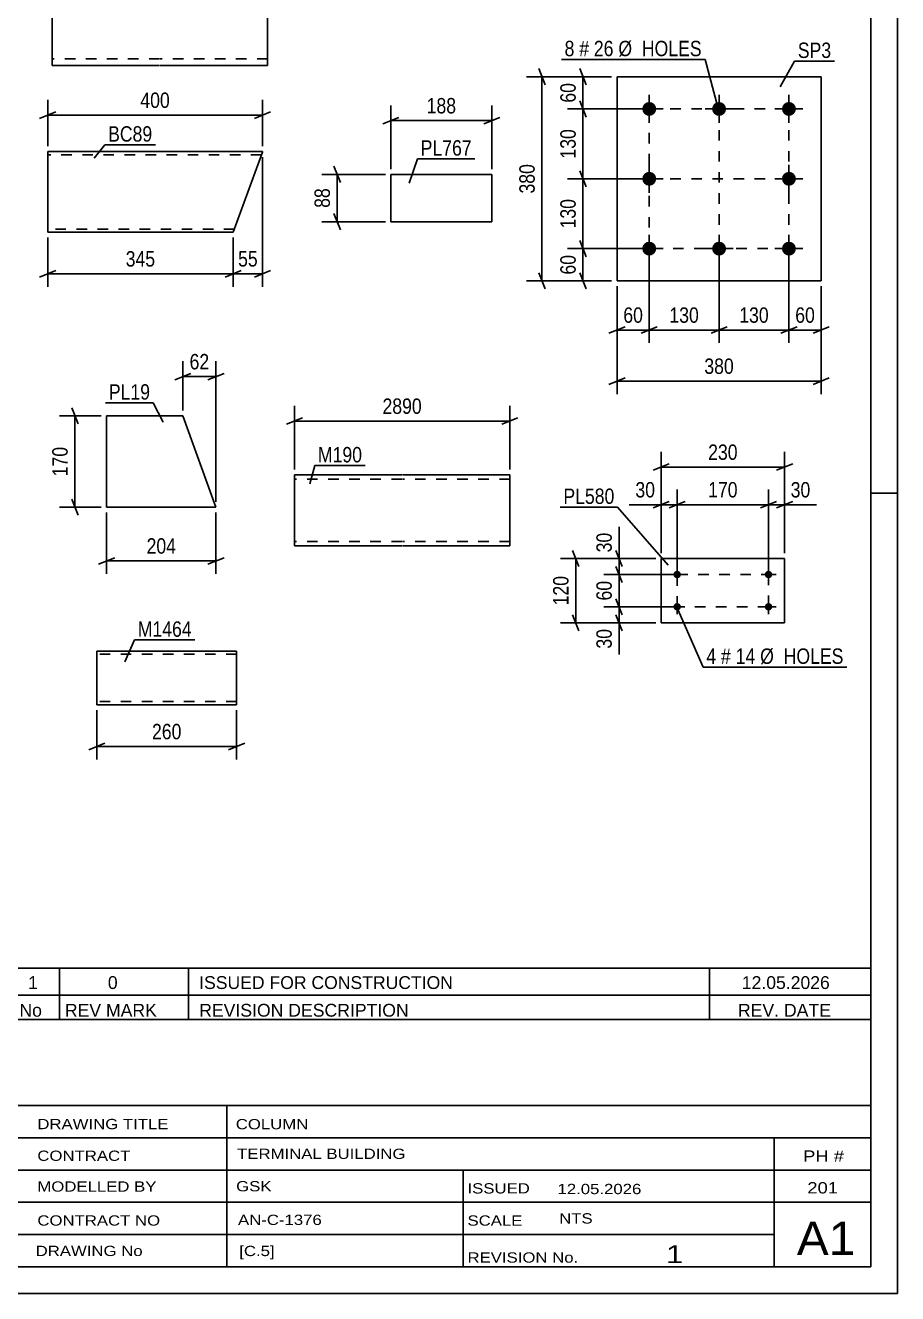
# Model space of a CAD drawing. Header units: millimetres. Extents: x 0 to 841, y 0 to 594.
# Drawn here: x 678.6 to 841, y 0 to 236.1 of the extents above; entities that cross this region are included whole.
import ezdxf

# ---------------------------------------------------------------- set-up
doc = ezdxf.new("R2010")
doc.units = ezdxf.units.MM
doc.linetypes.add('DXK_LINE_DOT2', pattern=[3.9198, 1.9599, -1.9599])
doc.styles.add('Arial Narrow', font='ARIALN.TTF', dxfattribs={"height": 0.2})

# ---------------------------------------------------------------- blocks, each defined once
blk = doc.blocks.new('Unknown-695494452-1133')
at = {"color": 5, "linetype": 'Continuous'}
for p, q in [((841, 0), (841, 594)), ((836, 5), (836, 589)), ((841, 149), (836, 149)), ((5, 5), (836, 5)), ((0, 0), (841, 0))]:
    blk.add_line(p, q, dxfattribs=at)
blk = doc.blocks.new('Part-695494452-3000 - 2984')
at = {"color": 2, "linetype": 'Continuous'}
for p, q in [((748.73, 152.4), (728.73, 152.4)), ((728.73, 140.8), (728.73, 152.4)), ((768.83, 152.4), (748.83, 152.4)), ((768.83, 152.4), (768.83, 139.2)), ((728.73, 140.8), (728.73, 139.2)), ((728.73, 139.2), (748.73, 139.2)), ((748.83, 139.2), (768.83, 139.2))]:
    blk.add_line(p, q, dxfattribs=at)
at = {"color": 7, "linetype": 'DXK_LINE_DOT2'}
for p, q in [((748.73, 151.6), (728.73, 151.6)), ((768.83, 151.6), (748.83, 151.6)), ((728.73, 139.32), (728.73, 140.8)), ((728.73, 140), (728.73, 140.06)), ((748.73, 140), (728.73, 140)), ((768.83, 140), (748.83, 140)), ((768.83, 139.2), (768.83, 139.32))]:
    blk.add_line(p, q, dxfattribs=at)
blk = doc.blocks.new('Part-695494452-2430 - 2414')
at = {"color": 2, "linetype": 'Continuous'}
for p, q in [((703.63, 258.61), (683.63, 258.61)), ((683.63, 231.01), (683.63, 258.61)), ((723.73, 258.61), (703.73, 258.61)), ((723.73, 258.61), (723.73, 228.61)), ((683.63, 231.01), (683.63, 228.61)), ((703.63, 228.61), (683.63, 228.61)), ((723.73, 228.61), (703.73, 228.61))]:
    blk.add_line(p, q, dxfattribs=at)
at = {"color": 7, "linetype": 'DXK_LINE_DOT2'}
for p, q in [((703.63, 257.41), (683.63, 257.41)), ((723.73, 257.41), (703.73, 257.41)), ((683.63, 228.79), (683.63, 231.01)), ((683.63, 229.81), (683.63, 229.9)), ((703.63, 229.81), (683.63, 229.81)), ((723.73, 229.81), (703.73, 229.81)), ((723.73, 229.81), (723.73, 229.9))]:
    blk.add_line(p, q, dxfattribs=at)
blk = doc.blocks.new('Part-695494452-6168 - 6162')
at = {"color": 2, "linetype": 'Continuous'}
for p, q in [((682.8, 212.55), (722.8, 212.55)), ((682.8, 198.75), (682.8, 212.55)), ((722.76, 212.46), (717.34, 197.55)), ((722.8, 212.55), (722.76, 212.46)), ((682.8, 197.65), (682.8, 198.75)), ((682.8, 197.65), (682.8, 197.55)), ((682.8, 197.55), (717.34, 197.55))]:
    blk.add_line(p, q, dxfattribs=at)
at = {"color": 7, "linetype": 'DXK_LINE_DOT2'}
for p, q in [((722.76, 212.46), (722.8, 212.55)), ((722.58, 211.95), (682.8, 211.95)), ((682.8, 197.91), (682.8, 198.75)), ((717.56, 198.15), (682.8, 198.15))]:
    blk.add_line(p, q, dxfattribs=at)
blk = doc.blocks.new('Bolt-695494452-1892 - 1843')
at = {"linetype": 'Continuous'}
for points in [[(794.77, 221.8, -1), (794.77, 219.2, -1)], [(807.77, 221.8, -1), (807.77, 219.2, -1)], [(820.77, 221.8, -1), (820.77, 219.2, -1)], [(794.77, 208.8, -1), (794.77, 206.2, -1)], [(820.77, 208.8, -1), (820.77, 206.2, -1)], [(794.77, 195.8, -1), (794.77, 193.2, -1)], [(807.77, 195.8, -1), (807.77, 193.2, -1)], [(820.77, 195.8, -1), (820.77, 193.2, -1)]]:
    blk.add_hatch(color=1, dxfattribs=at).paths.add_polyline_path(points)
at = {"color": 1, "linetype": 'Continuous'}
for p, q in [((794.77, 223.1), (794.77, 217.9)), ((807.77, 223.1), (807.77, 217.9)), ((820.77, 223.1), (820.77, 217.9)), ((792.17, 220.5), (797.37, 220.5)), ((805.17, 220.5), (810.37, 220.5)), ((818.17, 220.5), (823.37, 220.5)), ((794.77, 210.1), (794.77, 204.9)), ((820.77, 210.1), (820.77, 204.9)), ((792.17, 207.5), (797.37, 207.5)), ((818.17, 207.5), (823.37, 207.5)), ((794.77, 197.1), (794.77, 191.9)), ((807.77, 197.1), (807.77, 191.9)), ((820.77, 197.1), (820.77, 191.9)), ((792.17, 194.5), (797.37, 194.5)), ((805.17, 194.5), (810.37, 194.5)), ((818.17, 194.5), (823.37, 194.5))]:
    blk.add_line(p, q, dxfattribs=at)
blk = doc.blocks.new('Part-695494452-1859 - 1843')
at = {"color": 2, "linetype": 'Continuous'}
for p, q in [((788.77, 226.5), (788.77, 188.5)), ((788.77, 226.5), (826.77, 226.5)), ((826.77, 226.5), (826.77, 188.5)), ((788.77, 188.5), (826.77, 188.5))]:
    blk.add_line(p, q, dxfattribs=at)
blk = doc.blocks.new('Part-695494452-1543 - 1527')
at = {"color": 2, "linetype": 'Continuous'}
for p, q in [((693.77, 163.38), (693.77, 146.38)), ((693.77, 163.38), (707.94, 163.38)), ((707.94, 163.38), (714.13, 146.38)), ((693.77, 146.38), (714.13, 146.38))]:
    blk.add_line(p, q, dxfattribs=at)
blk = doc.blocks.new('Part-695494452-17788 - 17787')
at = {"color": 2, "linetype": 'Continuous'}
for p, q in [((796.97, 124.84), (796.97, 136.84)), ((796.97, 136.84), (819.97, 136.84)), ((819.97, 136.84), (819.97, 124.84)), ((819.97, 124.84), (796.97, 124.84))]:
    blk.add_line(p, q, dxfattribs=at)
blk = doc.blocks.new('Bolt-695494452-17789 - 17787')
at = {"linetype": 'Continuous'}
for points in [[(799.97, 133.14, -1), (799.97, 134.54, -1)], [(816.97, 133.14, -1), (816.97, 134.54, -1)], [(799.97, 127.14, -1), (799.97, 128.54, -1)], [(816.97, 127.14, -1), (816.97, 128.54, -1)]]:
    blk.add_hatch(color=1, dxfattribs=at).paths.add_polyline_path(points)
at = {"color": 1, "linetype": 'Continuous'}
for p, q in [((799.97, 135.24), (799.97, 132.44)), ((816.97, 135.24), (816.97, 132.44)), ((801.37, 133.84), (798.57, 133.84)), ((818.37, 133.84), (815.57, 133.84)), ((801.37, 127.84), (798.57, 127.84)), ((799.97, 129.24), (799.97, 126.44)), ((818.37, 127.84), (815.57, 127.84)), ((816.97, 129.24), (816.97, 126.44))]:
    blk.add_line(p, q, dxfattribs=at)
blk = doc.blocks.new('Part-695494452-17797 - 17796')
at = {"color": 2, "linetype": 'Continuous'}
for p, q in [((717.97, 119.6), (691.96, 119.6)), ((691.96, 119.6), (691.96, 109.69)), ((717.97, 109.6), (717.97, 119.6)), ((691.96, 109.69), (691.96, 109.6)), ((691.96, 109.6), (717.97, 109.6))]:
    blk.add_line(p, q, dxfattribs=at)
at = {"color": 7, "linetype": 'DXK_LINE_DOT2'}
for p, q in [((717.97, 119), (691.96, 119)), ((691.96, 110.2), (691.96, 110.25)), ((717.97, 110.2), (691.96, 110.2)), ((717.97, 110.2), (717.97, 110.25))]:
    blk.add_line(p, q, dxfattribs=at)
blk = doc.blocks.new('Part-695494452-17825 - 17824')
at = {"color": 2, "linetype": 'Continuous'}
for p, q in [((746.68, 199.52), (746.68, 208.32)), ((746.68, 208.32), (765.48, 208.32)), ((765.48, 208.32), (765.48, 199.52)), ((765.48, 199.52), (746.68, 199.52))]:
    blk.add_line(p, q, dxfattribs=at)
blk = doc.blocks.new('Rectangle-695494452-1979 - 1843')
at = {"color": 1, "linetype": 'DXK_LINE_DOT2'}
blk.add_lwpolyline([(794.77, 220.5), (820.77, 220.5), (820.77, 194.5), (794.77, 194.5), (794.77, 220.5)], close=True, dxfattribs=at)
blk = doc.blocks.new('Rectangle-695494452-19210 - 17787')
at = {"color": 1, "linetype": 'DXK_LINE_DOT2'}
blk.add_lwpolyline([(799.97, 133.84), (816.97, 133.84), (816.97, 127.84), (799.97, 127.84), (799.97, 133.84)], close=True, dxfattribs=at)
blk = doc.blocks.new('Line-695494452-1972 - 1843')
at = {"color": 1, "linetype": 'DXK_LINE_DOT2'}
blk.add_line((807.77, 220.5), (807.77, 194.5), dxfattribs=at)
blk = doc.blocks.new('Line-695494452-1965 - 1843')
at = {"color": 1, "linetype": 'DXK_LINE_DOT2'}
blk.add_line((794.77, 207.5), (820.77, 207.5), dxfattribs=at)
blk = doc.blocks.new('StraightDimension-695494452-3003 - 2984')
at = {"color": 7, "linetype": 'Continuous'}
for p, q in [((728.73, 153.4), (728.73, 165.25)), ((768.83, 153.4), (768.83, 165.25)), ((730.23, 163), (727.23, 161.8)), ((767.33, 161.8), (770.33, 163)), ((728.73, 162.4), (768.83, 162.4))]:
    blk.add_line(p, q, dxfattribs=at)
at = {"color": 0}
blk.add_wipeout([(753.04, 163.15), (753.04, 167.35), (744.52, 167.35), (744.52, 163.15)], dxfattribs=at)
at = {"color": 3, "style": 'Arial Narrow'}
blk.add_text('2890', height=2.863, dxfattribs=at).set_placement((745.12, 163.75))
blk = doc.blocks.new('StraightDimension-695494452-6175 - 6162')
at = {"color": 7, "linetype": 'Continuous'}
for p, q in [((682.8, 196.55), (682.8, 187.42)), ((717.34, 196.55), (717.34, 187.42)), ((684.3, 190.42), (681.3, 189.22)), ((682.8, 189.82), (717.34, 189.82)), ((715.84, 189.22), (718.84, 190.42))]:
    blk.add_line(p, q, dxfattribs=at)
at = {"color": 0}
blk.add_wipeout([(703.41, 190.57), (703.41, 194.77), (696.72, 194.77), (696.72, 190.57)], dxfattribs=at)
at = {"color": 3, "style": 'Arial Narrow'}
blk.add_text('345', height=2.863, dxfattribs=at).set_placement((697.32, 191.17))
blk = doc.blocks.new('StraightDimension-695494452-6193 - 6162')
at = {"color": 7, "linetype": 'Continuous'}
for p, q in [((722.8, 211.55), (722.8, 187.42)), ((717.34, 196.55), (717.34, 187.42)), ((715.84, 189.22), (718.84, 190.42)), ((717.34, 189.82), (722.8, 189.82)), ((724.3, 190.42), (721.3, 189.22))]:
    blk.add_line(p, q, dxfattribs=at)
at = {"color": 0}
blk.add_wipeout([(722.49, 190.57), (722.49, 194.77), (717.64, 194.77), (717.64, 190.57)], dxfattribs=at)
at = {"color": 3, "style": 'Arial Narrow'}
blk.add_text('55', height=2.863, dxfattribs=at).set_placement((718.24, 191.17))
blk = doc.blocks.new('StraightDimension-695494452-6211 - 6162')
at = {"color": 7, "linetype": 'Continuous'}
for p, q in [((682.8, 213.55), (682.8, 222.19)), ((722.8, 213.55), (722.8, 222.19)), ((684.3, 219.94), (681.3, 218.74)), ((721.3, 218.74), (724.3, 219.94)), ((682.8, 219.34), (722.8, 219.34))]:
    blk.add_line(p, q, dxfattribs=at)
at = {"color": 0}
blk.add_wipeout([(706.14, 220.09), (706.14, 224.29), (699.45, 224.29), (699.45, 220.09)], dxfattribs=at)
at = {"color": 3, "style": 'Arial Narrow'}
blk.add_text('400', height=2.863, dxfattribs=at).set_placement((700.05, 220.69))
blk = doc.blocks.new('StraightDimension-695494452-1908 - 1843')
at = {"color": 7, "linetype": 'Continuous'}
for p, q in [((781.83, 228), (783.03, 225)), ((787.77, 226.5), (779.58, 226.5)), ((782.43, 220.5), (782.43, 226.5)), ((783.03, 219), (781.83, 222)), ((793.77, 220.5), (779.58, 220.5))]:
    blk.add_line(p, q, dxfattribs=at)
at = {"color": 0}
blk.add_wipeout([(781.68, 225.93), (777.48, 225.93), (777.48, 221.07), (781.68, 221.07)], dxfattribs=at)
at = {"color": 3, "style": 'Arial Narrow'}
blk.add_text('60', height=2.863, rotation=90.0002, dxfattribs=at).set_placement((781.08, 221.67))
blk = doc.blocks.new('StraightDimension-695494452-1919 - 1843')
at = {"color": 7, "linetype": 'Continuous'}
for p, q in [((775.4, 225), (774.2, 228)), ((787.77, 226.5), (771.95, 226.5)), ((774.8, 188.5), (774.8, 226.5)), ((774.2, 190), (775.4, 187)), ((787.77, 188.5), (771.95, 188.5))]:
    blk.add_line(p, q, dxfattribs=at)
at = {"color": 0}
blk.add_wipeout([(774.05, 210.84), (769.85, 210.84), (769.85, 204.16), (774.05, 204.16)], dxfattribs=at)
at = {"color": 3, "style": 'Arial Narrow'}
blk.add_text('380', height=2.863, rotation=90.0002, dxfattribs=at).set_placement((773.45, 204.76))
blk = doc.blocks.new('StraightDimension-695494452-1894 - 1843')
at = {"color": 7, "linetype": 'Continuous'}
for p, q in [((781.83, 196), (783.03, 193)), ((793.77, 194.5), (779.58, 194.5)), ((782.43, 188.5), (782.43, 194.5)), ((783.03, 187), (781.83, 190)), ((787.77, 188.5), (779.58, 188.5))]:
    blk.add_line(p, q, dxfattribs=at)
at = {"color": 0}
blk.add_wipeout([(781.68, 193.93), (777.48, 193.93), (777.48, 189.07), (781.68, 189.07)], dxfattribs=at)
at = {"color": 3, "style": 'Arial Narrow'}
blk.add_text('60', height=2.863, rotation=90.0002, dxfattribs=at).set_placement((781.08, 189.67))
blk = doc.blocks.new('StraightDimension-695494452-1930 - 1843')
at = {"color": 7, "linetype": 'Continuous'}
for p, q in [((820.77, 193.5), (820.77, 176.95)), ((826.77, 187.5), (826.77, 176.95)), ((819.27, 178.75), (822.27, 179.95)), ((828.27, 179.95), (825.27, 178.75)), ((820.77, 179.35), (826.77, 179.35))]:
    blk.add_line(p, q, dxfattribs=at)
at = {"color": 0}
blk.add_wipeout([(826.19, 180.1), (826.19, 184.3), (821.34, 184.3), (821.34, 180.1)], dxfattribs=at)
at = {"color": 3, "style": 'Arial Narrow'}
blk.add_text('60', height=2.863, dxfattribs=at).set_placement((821.94, 180.7))
blk = doc.blocks.new('StraightDimension-695494452-1940 - 1843')
at = {"color": 7, "linetype": 'Continuous'}
for p, q in [((794.77, 193.5), (794.77, 176.95)), ((788.77, 187.5), (788.77, 176.95)), ((787.27, 178.75), (790.27, 179.95)), ((796.27, 179.95), (793.27, 178.75)), ((788.77, 179.35), (794.77, 179.35))]:
    blk.add_line(p, q, dxfattribs=at)
at = {"color": 0}
blk.add_wipeout([(794.19, 180.1), (794.19, 184.3), (789.34, 184.3), (789.34, 180.1)], dxfattribs=at)
at = {"color": 3, "style": 'Arial Narrow'}
blk.add_text('60', height=2.863, dxfattribs=at).set_placement((789.94, 180.7))
blk = doc.blocks.new('StraightDimension-695494452-22714 - 1843')
at = {"color": 7, "linetype": 'Continuous'}
for p, q in [((783.03, 206), (781.83, 209)), ((793.77, 207.5), (779.58, 207.5)), ((782.43, 194.5), (782.43, 207.5)), ((781.83, 196), (783.03, 193)), ((793.77, 194.5), (779.58, 194.5))]:
    blk.add_line(p, q, dxfattribs=at)
at = {"color": 0}
blk.add_wipeout([(781.68, 204.34), (777.48, 204.34), (777.48, 197.66), (781.68, 197.66)], dxfattribs=at)
at = {"color": 3, "style": 'Arial Narrow'}
blk.add_text('130', height=2.863, rotation=90.0002, dxfattribs=at).set_placement((781.08, 198.26))
blk = doc.blocks.new('StraightDimension-695494452-1955 - 1843')
at = {"color": 7, "linetype": 'Continuous'}
for p, q in [((788.77, 187.5), (788.77, 167.44)), ((826.77, 187.5), (826.77, 167.44)), ((790.27, 170.44), (787.27, 169.24)), ((825.27, 169.24), (828.27, 170.44)), ((788.77, 169.84), (826.77, 169.84))]:
    blk.add_line(p, q, dxfattribs=at)
at = {"color": 0}
blk.add_wipeout([(811.11, 170.59), (811.11, 174.79), (804.42, 174.79), (804.42, 170.59)], dxfattribs=at)
at = {"color": 3, "style": 'Arial Narrow'}
blk.add_text('380', height=2.863, dxfattribs=at).set_placement((805.02, 171.19))
blk = doc.blocks.new('StraightDimension-695494452-22716 - 1843')
at = {"color": 7, "linetype": 'Continuous'}
for p, q in [((783.03, 219), (781.83, 222)), ((793.77, 220.5), (779.58, 220.5)), ((782.43, 207.5), (782.43, 220.5)), ((781.83, 209), (783.03, 206)), ((793.77, 207.5), (779.58, 207.5))]:
    blk.add_line(p, q, dxfattribs=at)
at = {"color": 0}
blk.add_wipeout([(781.68, 217.34), (777.48, 217.34), (777.48, 210.66), (781.68, 210.66)], dxfattribs=at)
at = {"color": 3, "style": 'Arial Narrow'}
blk.add_text('130', height=2.863, rotation=90.0002, dxfattribs=at).set_placement((781.08, 211.26))
blk = doc.blocks.new('StraightDimension-695494452-22736 - 1843')
at = {"color": 7, "linetype": 'Continuous'}
for p, q in [((794.77, 193.5), (794.77, 176.95)), ((807.77, 193.5), (807.77, 176.95)), ((796.27, 179.95), (793.27, 178.75)), ((806.27, 178.75), (809.27, 179.95)), ((794.77, 179.35), (807.77, 179.35))]:
    blk.add_line(p, q, dxfattribs=at)
at = {"color": 0}
blk.add_wipeout([(804.61, 180.1), (804.61, 184.3), (797.92, 184.3), (797.92, 180.1)], dxfattribs=at)
at = {"color": 3, "style": 'Arial Narrow'}
blk.add_text('130', height=2.863, dxfattribs=at).set_placement((798.52, 180.7))
blk = doc.blocks.new('StraightDimension-695494452-22738 - 1843')
at = {"color": 7, "linetype": 'Continuous'}
for p, q in [((807.77, 193.5), (807.77, 176.95)), ((820.77, 193.5), (820.77, 176.95)), ((809.27, 179.95), (806.27, 178.75)), ((819.27, 178.75), (822.27, 179.95)), ((807.77, 179.35), (820.77, 179.35))]:
    blk.add_line(p, q, dxfattribs=at)
at = {"color": 0}
blk.add_wipeout([(817.61, 180.1), (817.61, 184.3), (810.92, 184.3), (810.92, 180.1)], dxfattribs=at)
at = {"color": 3, "style": 'Arial Narrow'}
blk.add_text('130', height=2.863, dxfattribs=at).set_placement((811.52, 180.7))
blk = doc.blocks.new('StraightDimension-695494452-1575 - 1527')
at = {"color": 7, "linetype": 'Continuous'}
for p, q in [((693.77, 145.38), (693.77, 133.98)), ((714.13, 145.38), (714.13, 133.98)), ((695.27, 136.98), (692.27, 135.78)), ((712.63, 135.78), (715.63, 136.98)), ((693.77, 136.38), (714.13, 136.38))]:
    blk.add_line(p, q, dxfattribs=at)
at = {"color": 0}
blk.add_wipeout([(707.29, 137.13), (707.29, 141.33), (700.61, 141.33), (700.61, 137.13)], dxfattribs=at)
at = {"color": 3, "style": 'Arial Narrow'}
blk.add_text('204', height=2.863, dxfattribs=at).set_placement((701.21, 137.73))
blk = doc.blocks.new('StraightDimension-695494452-1545 - 1527')
at = {"color": 7, "linetype": 'Continuous'}
for p, q in [((692.77, 163.38), (685.02, 163.38)), ((688.47, 161.88), (687.27, 164.88)), ((687.87, 146.38), (687.87, 163.38)), ((692.77, 146.38), (685.02, 146.38)), ((687.27, 147.88), (688.47, 144.88))]:
    blk.add_line(p, q, dxfattribs=at)
at = {"color": 0}
blk.add_wipeout([(687.12, 158.22), (682.92, 158.22), (682.92, 151.53), (687.12, 151.53)], dxfattribs=at)
at = {"color": 3, "style": 'Arial Narrow'}
blk.add_text('170', height=2.863, rotation=90.0002, dxfattribs=at).set_placement((686.52, 152.13))
blk = doc.blocks.new('StraightDimension-695494452-1557 - 1527')
at = {"color": 7, "linetype": 'Continuous'}
for p, q in [((707.94, 164.38), (707.94, 173.53)), ((714.13, 147.38), (714.13, 173.53)), ((706.44, 170.08), (709.44, 171.28)), ((707.94, 170.68), (714.13, 170.68)), ((715.63, 171.28), (712.63, 170.08))]:
    blk.add_line(p, q, dxfattribs=at)
at = {"color": 0}
blk.add_wipeout([(713.47, 171.43), (713.47, 175.63), (708.61, 175.63), (708.61, 171.43)], dxfattribs=at)
at = {"color": 3, "style": 'Arial Narrow'}
blk.add_text('62', height=2.863, dxfattribs=at).set_placement((709.21, 172.03))
blk = doc.blocks.new('StraightDimension-695494452-18088 - 17787')
at = {"color": 7, "linetype": 'Continuous'}
for p, q in [((788.54, 138.34), (789.74, 135.34)), ((795.97, 136.84), (786.29, 136.84)), ((789.74, 132.34), (788.54, 135.34)), ((789.14, 133.84), (789.14, 136.84)), ((798.97, 133.84), (786.29, 133.84))]:
    blk.add_line(p, q, dxfattribs=at)
at = {"color": 0}
blk.add_wipeout([(788.39, 142.22), (784.19, 142.22), (784.19, 137.37), (788.39, 137.37)], dxfattribs=at)
at = {"color": 7, "linetype": 'Continuous'}
blk.add_line((789.14, 136.84), (789.14, 142.75), dxfattribs=at)
blk.add_line((789.14, 136.84), (789.14, 142.75), dxfattribs=at)
at = {"color": 3, "style": 'Arial Narrow'}
blk.add_text('30', height=2.863, rotation=90.0002, dxfattribs=at).set_placement((787.79, 137.97))
blk = doc.blocks.new('StraightDimension-695494452-18089 - 17787')
at = {"color": 7, "linetype": 'Continuous'}
for p, q in [((788.54, 135.34), (789.74, 132.34)), ((798.97, 133.84), (786.29, 133.84)), ((789.14, 127.84), (789.14, 133.84)), ((798.97, 127.84), (786.29, 127.84)), ((789.74, 126.34), (788.54, 129.34))]:
    blk.add_line(p, q, dxfattribs=at)
at = {"color": 0}
blk.add_wipeout([(788.39, 133.27), (784.19, 133.27), (784.19, 128.41), (788.39, 128.41)], dxfattribs=at)
at = {"color": 3, "style": 'Arial Narrow'}
blk.add_text('60', height=2.863, rotation=90.0002, dxfattribs=at).set_placement((787.79, 129.01))
blk = doc.blocks.new('StraightDimension-695494452-18090 - 17787')
at = {"color": 7, "linetype": 'Continuous'}
for p, q in [((798.97, 127.84), (786.29, 127.84)), ((788.54, 129.34), (789.74, 126.34)), ((789.14, 124.84), (789.14, 127.84)), ((789.74, 123.34), (788.54, 126.34)), ((795.97, 124.84), (786.29, 124.84))]:
    blk.add_line(p, q, dxfattribs=at)
at = {"color": 0}
blk.add_wipeout([(788.39, 124.32), (784.19, 124.32), (784.19, 119.46), (788.39, 119.46)], dxfattribs=at)
at = {"color": 7, "linetype": 'Continuous'}
blk.add_line((789.14, 124.84), (789.14, 118.94), dxfattribs=at)
blk.add_line((789.14, 124.84), (789.14, 118.94), dxfattribs=at)
at = {"color": 3, "style": 'Arial Narrow'}
blk.add_text('30', height=2.863, rotation=90.0002, dxfattribs=at).set_placement((787.79, 120.06))
blk = doc.blocks.new('StraightDimension-695494452-18100 - 17787')
at = {"color": 7, "linetype": 'Continuous'}
for p, q in [((780.49, 138.34), (781.69, 135.34)), ((795.97, 136.84), (778.24, 136.84)), ((781.09, 124.84), (781.09, 136.84)), ((781.69, 123.34), (780.49, 126.34)), ((795.97, 124.84), (778.24, 124.84))]:
    blk.add_line(p, q, dxfattribs=at)
at = {"color": 0}
blk.add_wipeout([(780.34, 134.18), (776.14, 134.18), (776.14, 127.5), (780.34, 127.5)], dxfattribs=at)
at = {"color": 3, "style": 'Arial Narrow'}
blk.add_text('120', height=2.863, rotation=90.0002, dxfattribs=at).set_placement((779.74, 128.1))
blk = doc.blocks.new('StraightDimension-695494452-18104 - 17787')
at = {"color": 7, "linetype": 'Continuous'}
for p, q in [((816.97, 134.84), (816.97, 149.69)), ((819.97, 137.84), (819.97, 149.69)), ((815.47, 146.24), (818.47, 147.44)), ((816.97, 146.84), (819.97, 146.84)), ((821.47, 147.44), (818.47, 146.24))]:
    blk.add_line(p, q, dxfattribs=at)
at = {"color": 0}
blk.add_wipeout([(825.35, 147.59), (825.35, 151.79), (820.49, 151.79), (820.49, 147.59)], dxfattribs=at)
at = {"color": 7, "linetype": 'Continuous'}
blk.add_line((819.97, 146.84), (825.88, 146.84), dxfattribs=at)
blk.add_line((819.97, 146.84), (825.88, 146.84), dxfattribs=at)
at = {"color": 3, "style": 'Arial Narrow'}
blk.add_text('30', height=2.863, dxfattribs=at).set_placement((821.09, 148.19))
blk = doc.blocks.new('StraightDimension-695494452-18105 - 17787')
at = {"color": 7, "linetype": 'Continuous'}
for p, q in [((799.97, 134.84), (799.97, 149.69)), ((816.97, 134.84), (816.97, 149.69)), ((801.47, 147.44), (798.47, 146.24)), ((799.97, 146.84), (816.97, 146.84)), ((815.47, 146.24), (818.47, 147.44))]:
    blk.add_line(p, q, dxfattribs=at)
at = {"color": 0}
blk.add_wipeout([(811.81, 147.59), (811.81, 151.79), (805.13, 151.79), (805.13, 147.59)], dxfattribs=at)
at = {"color": 3, "style": 'Arial Narrow'}
blk.add_text('170', height=2.863, dxfattribs=at).set_placement((805.73, 148.19))
blk = doc.blocks.new('StraightDimension-695494452-18106 - 17787')
at = {"color": 7, "linetype": 'Continuous'}
for p, q in [((796.97, 137.84), (796.97, 149.69)), ((799.97, 134.84), (799.97, 149.69)), ((795.47, 146.24), (798.47, 147.44)), ((796.97, 146.84), (799.97, 146.84)), ((801.47, 147.44), (798.47, 146.24))]:
    blk.add_line(p, q, dxfattribs=at)
at = {"color": 0}
blk.add_wipeout([(796.44, 147.59), (796.44, 151.79), (791.59, 151.79), (791.59, 147.59)], dxfattribs=at)
at = {"color": 7, "linetype": 'Continuous'}
blk.add_line((796.97, 146.84), (791.06, 146.84), dxfattribs=at)
blk.add_line((796.97, 146.84), (791.06, 146.84), dxfattribs=at)
at = {"color": 3, "style": 'Arial Narrow'}
blk.add_text('30', height=2.863, dxfattribs=at).set_placement((792.19, 148.19))
blk = doc.blocks.new('StraightDimension-695494452-18116 - 17787')
at = {"color": 7, "linetype": 'Continuous'}
for p, q in [((796.97, 137.84), (796.97, 156.69)), ((819.97, 137.84), (819.97, 156.69)), ((798.47, 154.44), (795.47, 153.24)), ((796.97, 153.84), (819.97, 153.84)), ((818.47, 153.24), (821.47, 154.44))]:
    blk.add_line(p, q, dxfattribs=at)
at = {"color": 0}
blk.add_wipeout([(811.81, 154.59), (811.81, 158.79), (805.13, 158.79), (805.13, 154.59)], dxfattribs=at)
at = {"color": 3, "style": 'Arial Narrow'}
blk.add_text('230', height=2.863, dxfattribs=at).set_placement((805.73, 155.19))
blk = doc.blocks.new('StraightDimension-695494452-18120 - 17796')
at = {"color": 7, "linetype": 'Continuous'}
for p, q in [((691.96, 108.6), (691.96, 99.43)), ((717.97, 108.6), (717.97, 99.43)), ((693.46, 102.43), (690.46, 101.23)), ((691.96, 101.83), (717.97, 101.83)), ((716.47, 101.23), (719.47, 102.43))]:
    blk.add_line(p, q, dxfattribs=at)
at = {"color": 0}
blk.add_wipeout([(708.31, 102.58), (708.31, 106.78), (701.62, 106.78), (701.62, 102.58)], dxfattribs=at)
at = {"color": 3, "style": 'Arial Narrow'}
blk.add_text('260', height=2.863, dxfattribs=at).set_placement((702.22, 103.18))
blk = doc.blocks.new('StraightDimension-695494452-18152 - 17824')
at = {"color": 7, "linetype": 'Continuous'}
for p, q in [((746.68, 209.32), (746.68, 221.17)), ((765.48, 209.32), (765.48, 221.17)), ((748.18, 218.92), (745.18, 217.72)), ((746.68, 218.32), (765.48, 218.32)), ((763.98, 217.72), (766.98, 218.92))]:
    blk.add_line(p, q, dxfattribs=at)
at = {"color": 0}
blk.add_wipeout([(759.42, 219.07), (759.42, 223.27), (752.74, 223.27), (752.74, 219.07)], dxfattribs=at)
at = {"color": 3, "style": 'Arial Narrow'}
blk.add_text('188', height=2.863, dxfattribs=at).set_placement((753.34, 219.67))
blk = doc.blocks.new('StraightDimension-695494452-18148 - 17824')
at = {"color": 7, "linetype": 'Continuous'}
for p, q in [((745.68, 208.32), (733.83, 208.32)), ((736.08, 209.82), (737.28, 206.82)), ((736.68, 199.52), (736.68, 208.32)), ((737.28, 198.02), (736.08, 201.02)), ((745.68, 199.52), (733.83, 199.52))]:
    blk.add_line(p, q, dxfattribs=at)
at = {"color": 0}
blk.add_wipeout([(735.93, 206.35), (731.73, 206.35), (731.73, 201.49), (735.93, 201.49)], dxfattribs=at)
at = {"color": 3, "style": 'Arial Narrow'}
blk.add_text('88', height=2.863, rotation=90.0002, dxfattribs=at).set_placement((735.33, 202.09))
blk = doc.blocks.new('Unknown-695494452-27537')
at = {"color": 7, "linetype": 'Continuous'}
for p, q in [((676, 51.05), (676, 5)), ((676, 51.05), (836, 51.05)), ((836, 51), (836, 5)), ((676, 35), (836, 35)), ((716.14, 35), (716.14, 5)), ((676, 29), (836, 29)), ((818, 5.05), (818, 29.05)), ((676, 23), (836, 23)), ((760.14, 23), (760.14, 5)), ((676, 17), (836, 17)), ((676, 11), (818, 11)), ((676, 5), (836, 5))]:
    blk.add_line(p, q, dxfattribs=at)
at = {"color": 7, "style": 'Arial Narrow'}
for s, height, width, p in [('DRAWING TITLE', 1.9089, 1.425378, (680.88, 30.61)), ('COLUMN', 1.909, 1.425378, (717.81, 30.59)), ('CONTRACT', 1.909, 1.425378, (680.88, 24.71)), ('TERMINAL BUILDING', 1.9089, 1.425378, (718.06, 25.07)), ('MODELLED BY', 1.9089, 1.425378, (680.88, 18.98)), ('GSK', 1.909, 1.425378, (717.88, 19.04)), ('ISSUED', 1.909, 1.425378, (760.94, 18.64)), ('12.05.2026', 1.909, 1.425378, (777.69, 18.52)), ('CONTRACT NO', 1.9089, 1.425378, (680.88, 12.66)), ('AN-C-1376', 1.909, 1.425378, (718.23, 12.78)), ('SCALE', 1.909, 1.425378, (760.94, 12.65)), ('A1', 6.204, 1.25, (822.24, 7.2)), ('DRAWING No', 1.909, 1.425378, (680.56, 7)), ('[C.5]', 1.909, 1.425378, (718.46, 6.99)), ('REVISION No.', 1.9089, 1.425378, (760.94, 5.77)), ('1', 3.34, 1.5, (797.91, 5.68))]:
    blk.add_text(s, height=height, dxfattribs=dict(at, width=width)).set_placement(p)
at = {"color": 7, "linetype": 'Continuous', "style": 'Arial Narrow'}
for s, height, width, p in [('PH #', 2.1, 1.42538, (823.4, 24.55)), ('201', 2.1, 1.42538, (824.19, 18.65)), ('NTS', 1.909, 1.425378, (778, 13.05))]:
    blk.add_text(s, height=height, dxfattribs=dict(at, width=width)).set_placement(p)
blk = doc.blocks.new('Unknown-695494452-27540')
at = {"color": 7, "linetype": 'Continuous'}
for p, q in [((676, 60.55), (836, 60.55)), ((836, 60.55), (676, 60.55)), ((676, 60.55), (676, 55.55)), ((685, 60.55), (685, 55.55)), ((709, 60.55), (709, 55.55)), ((806, 60.55), (806, 55.55)), ((836, 60.55), (836, 55.55)), ((676, 55.55), (836, 55.55)), ((676, 55.55), (676, 51.05)), ((676, 55.55), (836, 55.55)), ((685, 55.55), (685, 51.05)), ((709, 55.55), (709, 51.05)), ((806, 55.55), (806, 51.05)), ((836, 55.55), (836, 51.05)), ((836, 51.05), (676, 51.05))]:
    blk.add_line(p, q, dxfattribs=at)
at = {"color": 7, "linetype": 'Continuous', "style": 'Arial Narrow'}
for s, height, width, p in [('1', 2.39, 1.196471, (679.16, 56.7)), ('0', 2.39, 1.196471, (694, 56.7)), ('ISSUED FOR CONSTRUCTION', 2.3861, 1.196471, (711, 56.7)), ('12.05.2026', 2.386, 1.196471, (812, 56.7)), ('No', 2.386, 1.2, (677.54, 51.55)), ('REV MARK', 2.386, 1.2, (686, 51.55)), ('REVISION DESCRIPTION', 2.3861, 1.2, (711, 51.55)), ('REV. DATE', 2.386, 1.2, (811.28, 51.55))]:
    blk.add_text(s, height=height, dxfattribs=dict(at, width=width)).set_placement(p)
blk = doc.blocks.new('Mark-695494452-2996 - 2984')
at = {"color": 0}
blk.add_wipeout([(741.32, 154.72), (741.32, 157.72), (733.1, 157.72), (733.1, 154.72)], dxfattribs=at)
blk.add_wipeout([(741.32, 154.72), (741.32, 157.72), (733.1, 157.72), (733.1, 154.72)], dxfattribs=at)
at = {"color": 30, "linetype": 'Continuous'}
for p, q in [((731.58, 150.73), (732.5, 154.12)), ((732.5, 154.12), (741.92, 154.12))]:
    blk.add_line(p, q, dxfattribs=at)
at = {"color": 3, "style": 'Arial Narrow'}
blk.add_text('M190', height=2.863, dxfattribs=at).set_placement((733.1, 154.72))
blk = doc.blocks.new('Mark-695494452-6164 - 6162')
at = {"color": 0}
blk.add_wipeout([(702.27, 214.42), (702.27, 217.42), (694.05, 217.42), (694.05, 214.42)], dxfattribs=at)
blk.add_wipeout([(702.27, 214.42), (702.27, 217.42), (694.05, 217.42), (694.05, 214.42)], dxfattribs=at)
at = {"color": 30, "linetype": 'Continuous'}
for p, q in [((691.48, 211.33), (693.45, 213.82)), ((693.45, 213.82), (702.87, 213.82))]:
    blk.add_line(p, q, dxfattribs=at)
at = {"color": 3, "style": 'Arial Narrow'}
blk.add_text('BC89', height=2.863, dxfattribs=at).set_placement((694.05, 214.42))
blk = doc.blocks.new('Mark-695494452-1855 - 1843')
at = {"color": 0}
blk.add_wipeout([(828.64, 229.99), (828.64, 232.99), (822.42, 232.99), (822.42, 229.99)], dxfattribs=at)
blk.add_wipeout([(828.64, 229.99), (828.64, 232.99), (822.42, 232.99), (822.42, 229.99)], dxfattribs=at)
at = {"color": 30, "linetype": 'Continuous'}
for p, q in [((819.14, 224.64), (821.82, 229.39)), ((821.82, 229.39), (829.24, 229.39))]:
    blk.add_line(p, q, dxfattribs=at)
at = {"color": 3, "style": 'Arial Narrow'}
blk.add_text('SP3', height=2.863, dxfattribs=at).set_placement((822.42, 229.99))
blk = doc.blocks.new('Mark-695494452-1888 - 1843')
at = {"color": 0}
blk.add_wipeout([(780.84, 230.32), (780.84, 233.32), (779.01, 233.32), (779.01, 230.32)], dxfattribs=at)
blk.add_wipeout([(780.84, 230.32), (780.84, 233.32), (779.01, 233.32), (779.01, 230.32)], dxfattribs=at)
blk.add_wipeout([(783.56, 230.32), (783.56, 233.32), (781.74, 233.32), (781.74, 230.32)], dxfattribs=at)
blk.add_wipeout([(783.56, 230.32), (783.56, 233.32), (781.74, 233.32), (781.74, 230.32)], dxfattribs=at)
at = {"color": 3, "style": 'Arial Narrow'}
blk.add_text('8', height=2.86, dxfattribs=at).set_placement((779.01, 230.32))
at = {"color": 0}
blk.add_wipeout([(788.12, 230.32), (788.12, 233.32), (784.46, 233.32), (784.46, 230.32)], dxfattribs=at)
blk.add_wipeout([(788.12, 230.32), (788.12, 233.32), (784.46, 233.32), (784.46, 230.32)], dxfattribs=at)
at = {"color": 3, "style": 'Arial Narrow'}
blk.add_text('#', height=2.86, dxfattribs=at).set_placement((781.74, 230.32))
at = {"color": 0}
blk.add_wipeout([(804.55, 230.32), (804.55, 233.32), (789.02, 233.32), (789.02, 230.32)], dxfattribs=at)
blk.add_wipeout([(804.55, 230.32), (804.55, 233.32), (789.02, 233.32), (789.02, 230.32)], dxfattribs=at)
at = {"color": 7, "linetype": 'Continuous'}
for p in [(778.41, 229.72), (807.62, 220.56)]:
    blk.add_line(p, (805.15, 229.72), dxfattribs=at)
at = {"color": 3, "style": 'Arial Narrow'}
for s, p in [('26', (784.46, 230.32)), ('Ø  HOLES', (789.02, 230.32))]:
    blk.add_text(s, height=2.863, dxfattribs=at).set_placement(p)
blk = doc.blocks.new('Mark-695494452-1539 - 1527')
at = {"color": 0}
blk.add_wipeout([(701.86, 166.4), (701.86, 169.4), (694.19, 169.4), (694.19, 166.4)], dxfattribs=at)
blk.add_wipeout([(701.86, 166.4), (701.86, 169.4), (694.19, 169.4), (694.19, 166.4)], dxfattribs=at)
at = {"color": 30, "linetype": 'Continuous'}
for p in [(693.59, 165.8), (704.3, 162.2)]:
    blk.add_line(p, (702.46, 165.8), dxfattribs=at)
at = {"color": 3, "style": 'Arial Narrow'}
blk.add_text('PL19', height=2.863, dxfattribs=at).set_placement((694.19, 166.4))
blk = doc.blocks.new('Mark-695494452-18234 - 17787')
at = {"color": 0}
blk.add_wipeout([(788.29, 146.99), (788.29, 149.99), (778.79, 149.99), (778.79, 146.99)], dxfattribs=at)
blk.add_wipeout([(788.29, 146.99), (788.29, 149.99), (778.79, 149.99), (778.79, 146.99)], dxfattribs=at)
at = {"color": 30, "linetype": 'Continuous'}
for p in [(778.19, 146.39), (798.3, 135.57)]:
    blk.add_line(p, (788.89, 146.39), dxfattribs=at)
at = {"color": 3, "style": 'Arial Narrow'}
blk.add_text('PL580', height=2.863, dxfattribs=at).set_placement((778.79, 146.99))
blk = doc.blocks.new('Mark-695494452-18237 - 17787')
at = {"color": 0}
blk.add_wipeout([(807.22, 117.22), (807.22, 120.22), (805.4, 120.22), (805.4, 117.22)], dxfattribs=at)
blk.add_wipeout([(807.22, 117.22), (807.22, 120.22), (805.4, 120.22), (805.4, 117.22)], dxfattribs=at)
at = {"color": 7, "linetype": 'Continuous'}
blk.add_line((799.88, 127.75), (804.8, 116.62), dxfattribs=at)
at = {"color": 0}
blk.add_wipeout([(809.95, 117.22), (809.95, 120.22), (808.12, 120.22), (808.12, 117.22)], dxfattribs=at)
blk.add_wipeout([(809.95, 117.22), (809.95, 120.22), (808.12, 120.22), (808.12, 117.22)], dxfattribs=at)
at = {"color": 3, "style": 'Arial Narrow'}
blk.add_text('4', height=2.86, dxfattribs=at).set_placement((805.4, 117.22))
at = {"color": 0}
blk.add_wipeout([(814.51, 117.22), (814.51, 120.22), (810.85, 120.22), (810.85, 117.22)], dxfattribs=at)
blk.add_wipeout([(814.51, 117.22), (814.51, 120.22), (810.85, 120.22), (810.85, 117.22)], dxfattribs=at)
at = {"color": 3, "style": 'Arial Narrow'}
blk.add_text('#', height=2.86, dxfattribs=at).set_placement((808.12, 117.22))
at = {"color": 0}
blk.add_wipeout([(830.94, 117.22), (830.94, 120.22), (815.41, 120.22), (815.41, 117.22)], dxfattribs=at)
blk.add_wipeout([(830.94, 117.22), (830.94, 120.22), (815.41, 120.22), (815.41, 117.22)], dxfattribs=at)
at = {"color": 7, "linetype": 'Continuous'}
blk.add_line((804.8, 116.62), (831.54, 116.62), dxfattribs=at)
at = {"color": 3, "style": 'Arial Narrow'}
for s, p in [('14', (810.85, 117.22)), ('Ø  HOLES', (815.41, 117.22))]:
    blk.add_text(s, height=2.863, dxfattribs=at).set_placement(p)
blk = doc.blocks.new('Mark-695494452-18238 - 17796')
at = {"color": 0}
blk.add_wipeout([(709.62, 122.26), (709.62, 125.26), (699.57, 125.26), (699.57, 122.26)], dxfattribs=at)
blk.add_wipeout([(709.62, 122.26), (709.62, 125.26), (699.57, 125.26), (699.57, 122.26)], dxfattribs=at)
at = {"color": 30, "linetype": 'Continuous'}
for p, q in [((697.19, 117.57), (698.97, 121.66)), ((698.97, 121.66), (710.22, 121.66))]:
    blk.add_line(p, q, dxfattribs=at)
at = {"color": 3, "style": 'Arial Narrow'}
blk.add_text('M1464', height=2.863, dxfattribs=at).set_placement((699.57, 122.26))
blk = doc.blocks.new('Mark-695494452-18250 - 17824')
at = {"color": 0}
blk.add_wipeout([(761.73, 211.82), (761.73, 214.82), (752.23, 214.82), (752.23, 211.82)], dxfattribs=at)
blk.add_wipeout([(761.73, 211.82), (761.73, 214.82), (752.23, 214.82), (752.23, 211.82)], dxfattribs=at)
at = {"color": 30, "linetype": 'Continuous'}
for p, q in [((750.07, 206.71), (751.63, 211.22)), ((751.63, 211.22), (762.33, 211.22))]:
    blk.add_line(p, q, dxfattribs=at)
at = {"color": 3, "style": 'Arial Narrow'}
blk.add_text('PL767', height=2.863, dxfattribs=at).set_placement((752.23, 211.82))

msp = doc.modelspace()

# ---------------------------------------------------------------- block references
for name in ['Unknown-695494452-1133', 'Part-695494452-2430 - 2414', 'Part-695494452-1859 - 1843', 'Bolt-695494452-1892 - 1843', 'Rectangle-695494452-1979 - 1843', 'Line-695494452-1972 - 1843', 'Part-695494452-6168 - 6162', 'Part-695494452-17825 - 17824', 'Line-695494452-1965 - 1843', 'Part-695494452-1543 - 1527', 'Part-695494452-3000 - 2984', 'Part-695494452-17788 - 17787', 'Bolt-695494452-17789 - 17787', 'Rectangle-695494452-19210 - 17787', 'Part-695494452-17797 - 17796', 'Unknown-695494452-27540', 'Unknown-695494452-27537']:
    msp.add_blockref(name, (0, 0))

# ---------------------------------------------------------------- next in the draw order: block references
for name in ['Mark-695494452-1855 - 1843', 'StraightDimension-695494452-1908 - 1843', 'StraightDimension-695494452-6211 - 6162', 'StraightDimension-695494452-18152 - 17824', 'StraightDimension-695494452-6175 - 6162', 'StraightDimension-695494452-1930 - 1843', 'StraightDimension-695494452-1557 - 1527', 'StraightDimension-695494452-3003 - 2984', 'StraightDimension-695494452-18104 - 17787', 'StraightDimension-695494452-1575 - 1527', 'StraightDimension-695494452-18088 - 17787', 'Mark-695494452-18238 - 17796', 'StraightDimension-695494452-18120 - 17796']:
    msp.add_blockref(name, (0, 0))

# ---------------------------------------------------------------- next in the draw order: block references
for name in ['StraightDimension-695494452-1919 - 1843', 'Mark-695494452-6164 - 6162', 'Mark-695494452-18250 - 17824', 'StraightDimension-695494452-6193 - 6162', 'StraightDimension-695494452-18148 - 17824', 'StraightDimension-695494452-1545 - 1527', 'Mark-695494452-2996 - 2984', 'StraightDimension-695494452-18089 - 17787']:
    msp.add_blockref(name, (0, 0))

# ---------------------------------------------------------------- next in the draw order: block references
for name in ['StraightDimension-695494452-1894 - 1843', 'Mark-695494452-1539 - 1527', 'StraightDimension-695494452-18105 - 17787', 'StraightDimension-695494452-18090 - 17787']:
    msp.add_blockref(name, (0, 0))

# ---------------------------------------------------------------- next in the draw order: block references
for name in ['StraightDimension-695494452-1940 - 1843', 'StraightDimension-695494452-18100 - 17787', 'Mark-695494452-18237 - 17787']:
    msp.add_blockref(name, (0, 0))

# ---------------------------------------------------------------- next in the draw order: block references
for name in ['StraightDimension-695494452-22714 - 1843', 'StraightDimension-695494452-1955 - 1843', 'StraightDimension-695494452-18106 - 17787']:
    msp.add_blockref(name, (0, 0))

# ---------------------------------------------------------------- next in the draw order: block references
for name in ['StraightDimension-695494452-22716 - 1843', 'StraightDimension-695494452-22736 - 1843', 'StraightDimension-695494452-18116 - 17787']:
    msp.add_blockref(name, (0, 0))

# ---------------------------------------------------------------- next in the draw order: block references
for name in ['Mark-695494452-1888 - 1843', 'StraightDimension-695494452-22738 - 1843', 'Mark-695494452-18234 - 17787']:
    msp.add_blockref(name, (0, 0))

doc.saveas('drawing.dxf')
